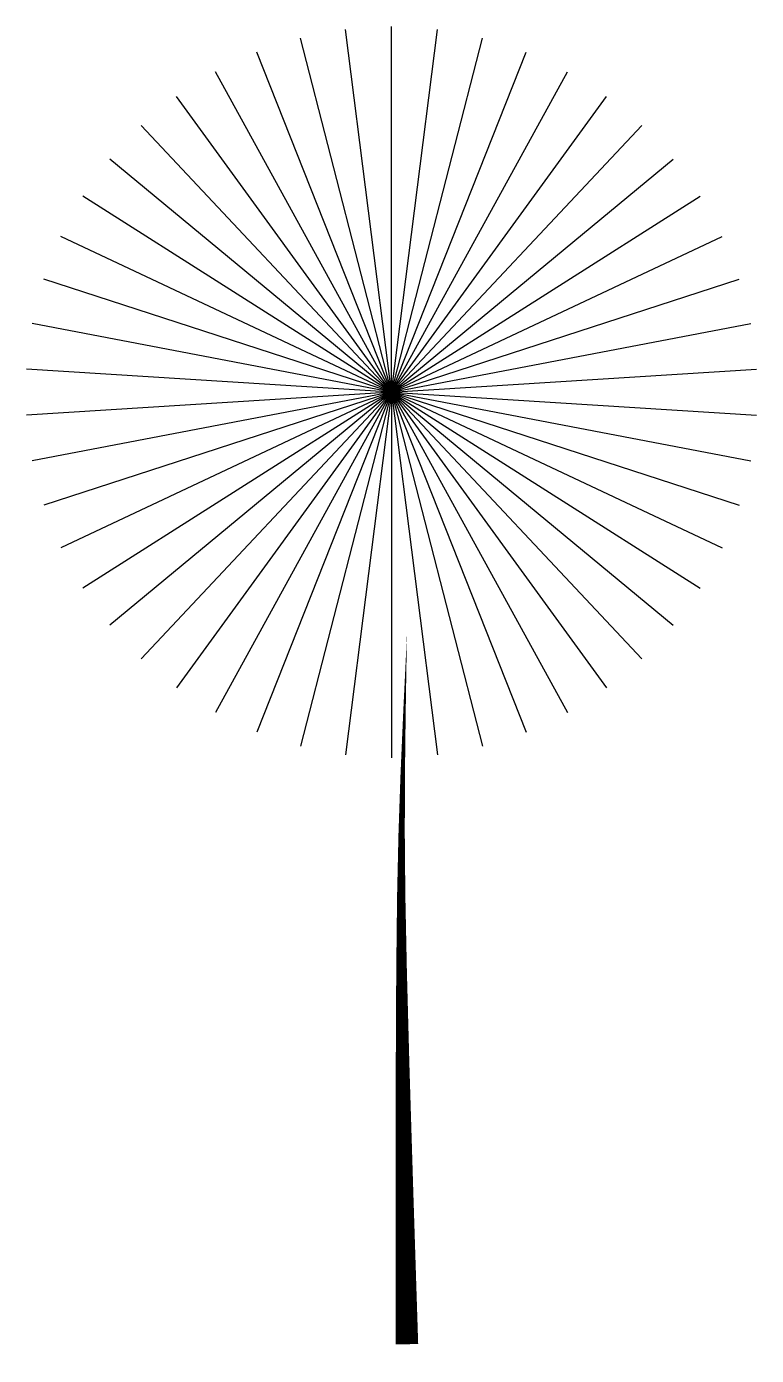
# Model space of a CAD drawing. Extents: x -13387 to -11457, y -21495 to -17980.
import ezdxf

# ---------------------------------------------------------------- set-up
doc = ezdxf.new("R2010")
doc.units = 0
doc.layers.get('0').update_dxf_attribs({"linetype": 'CONTINUOUS'})

# ---------------------------------------------------------------- blocks, each defined once
blk = doc.blocks.new('LEAVEGROUP')
at = {"color": 74}
for q in [(-126.3, 999.5), (0, 1007.4), (126.3, 999.5), (-250.5, 975.8), (250.5, 975.8), (-370.9, 936.7), (370.9, 936.7), (-485.3, 882.8), (485.3, 882.8), (-592.1, 815), (592.1, 815), (-689.6, 734.4), (689.6, 734.4), (-776.2, 642.1), (776.2, 642.1), (-850.6, 539.8), (850.6, 539.8), (-911.5, 428.9), (911.5, 428.9), (-958.1, 311.3), (958.1, 311.3), (-989.6, 188.8), (989.6, 188.8), (-1005.4, 63.3), (1005.4, 63.3), (-1005.4, -63.3), (-989.6, -188.8), (-958.1, -311.3), (-911.5, -428.9), (-850.6, -539.8), (-776.2, -642.1), (-689.6, -734.4), (-592.1, -815), (-485.3, -882.8), (-370.9, -936.7), (-250.5, -975.8), (-126.3, -999.5), (1005.4, -63.3), (989.6, -188.8), (958.1, -311.3), (911.5, -428.9), (850.6, -539.8), (776.2, -642.1), (689.6, -734.4), (592.1, -815), (485.3, -882.8), (370.9, -936.7), (250.5, -975.8), (126.3, -999.5), (0, -1007.4)]:
    blk.add_line((0, 0), q, dxfattribs=at)

msp = doc.modelspace()

# ---------------------------------------------------------------- linework, layer by layer
at = {"color": 0}
msp.add_lwpolyline([(-12381.1, -19586.8, 0, 6.43, 0), (-12387.6, -19790, 6.43, 11.8, 0), (-12392.3, -19958.7, 11.8, 16.7, 0), (-12395.2, -20114.8, 16.7, 21.9, 0), (-12396.3, -20279.9, 21.9, 28.1, 0), (-12395.4, -20475.7, 28.1, 36, 0), (-12392.7, -20724.1, 36, 46.2, 0), (-12387.9, -21046.7, 46.2, 59.4, 0), (-12381.1, -21465.3, 59.4, 59.4, 0)], format="xyseb", dxfattribs=at)

# ---------------------------------------------------------------- block references
at = {"color": 0, "xscale": 0.9600000000000002, "yscale": 0.9600000000000002, "zscale": 0.6400000000000001}
msp.add_blockref('LEAVEGROUP', (-12422, -18947), dxfattribs=at)

doc.saveas('drawing.dxf')
